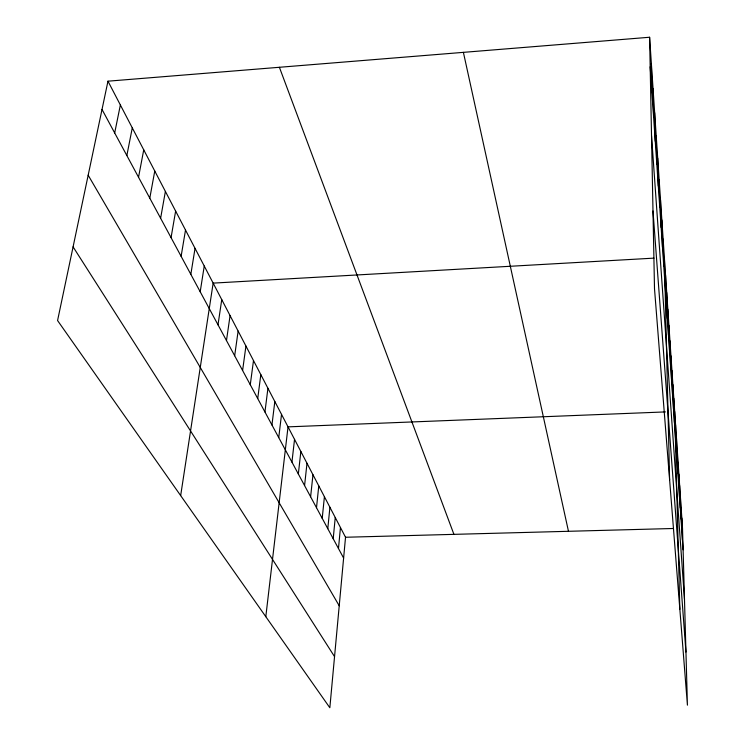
<?xml version="1.0" encoding="UTF-8"?>
<svg xmlns="http://www.w3.org/2000/svg" width="745" height="745" viewBox="0 0 745 745"><rect width="100%" height="100%" fill="white"/><g stroke="black" fill="none" stroke-linecap="round" stroke-linejoin="round"><path stroke-width="1.12" d="M107.969 81.186L345.531 537.257L329.839 707.75L57.57 320.546L107.969 81.186L649.603 37.25L682.513 528.252L687.43 705.161L654.501 288.734L649.603 37.25M338.472 548.525L340.456 527.516M333.201 538.737L335.25 517.524M327.791 528.68L329.905 507.261M322.222 518.343L324.41 496.71M316.504 507.727L318.767 485.88M310.618 496.803L312.965 474.733M304.575 485.572L306.996 463.278M298.345 474.006L300.85 451.489M291.938 462.105L294.536 439.364M265.807 616.692L288.026 426.866L665.443 411.911M278.742 437.594L281.526 414.388M271.944 424.976L274.831 401.527M264.941 411.976L267.93 388.285M257.723 398.566L260.825 374.642M250.273 384.746L253.496 360.571M242.6 370.479L245.934 346.053M234.666 355.756L238.13 331.078M226.471 340.549L230.075 315.61M218.006 324.829L221.749 299.63M180.662 495.602L213.154 283.119L653.961 258.133M200.2 291.761L204.251 266.03M190.832 274.356L195.041 248.355M181.119 256.327L185.514 230.056M171.061 237.636L175.634 211.086M160.622 218.257L165.39 191.428M149.792 198.142L154.764 171.033M138.533 177.254L143.738 149.857M126.846 155.537L132.284 127.861M114.683 132.955L120.364 104.989M345.531 537.257L673.294 528.494M73.085 246.865L334.542 656.634M88.171 175.205L339.217 605.778M102.018 109.441L343.613 558.061M279.394 67.283L453.928 534.361M463.39 52.355L568.472 531.297M652.993 210.984L685.949 652.043M651.521 135.646L684.487 599.25M650.18 66.771L683.109 549.801M681.824 518.008L682.429 539.771M681.116 507.485L681.722 529.471M680.39 496.664L681.005 518.874M679.645 485.544L680.26 507.978M678.881 474.099L679.496 496.757M678.09 462.319L678.704 485.219M677.279 450.185L677.894 473.326M676.441 437.697L677.065 461.081M675.575 424.818L676.199 448.453M674.691 411.547L679.85 609.317M673.797 398.268L674.421 422.396M672.884 384.569L673.508 408.949M671.934 370.442L672.558 395.083M670.956 355.868L671.59 380.76M669.951 340.81L670.575 365.972M668.908 325.258L669.532 350.69M667.827 309.184L668.461 334.887M666.719 292.562L667.343 318.534M665.564 275.361L666.188 301.613M664.372 257.546L669.615 479.91M663.134 239.089L663.758 265.918M661.849 219.961L662.473 247.079M660.517 200.107L661.141 227.523M659.139 179.508L659.753 207.212M657.705 158.098L658.319 186.101M656.215 135.841L656.82 164.151M654.659 112.691L655.265 141.299M653.048 88.581L653.635 117.496M651.363 63.455L651.95 92.669"/></g></svg>
